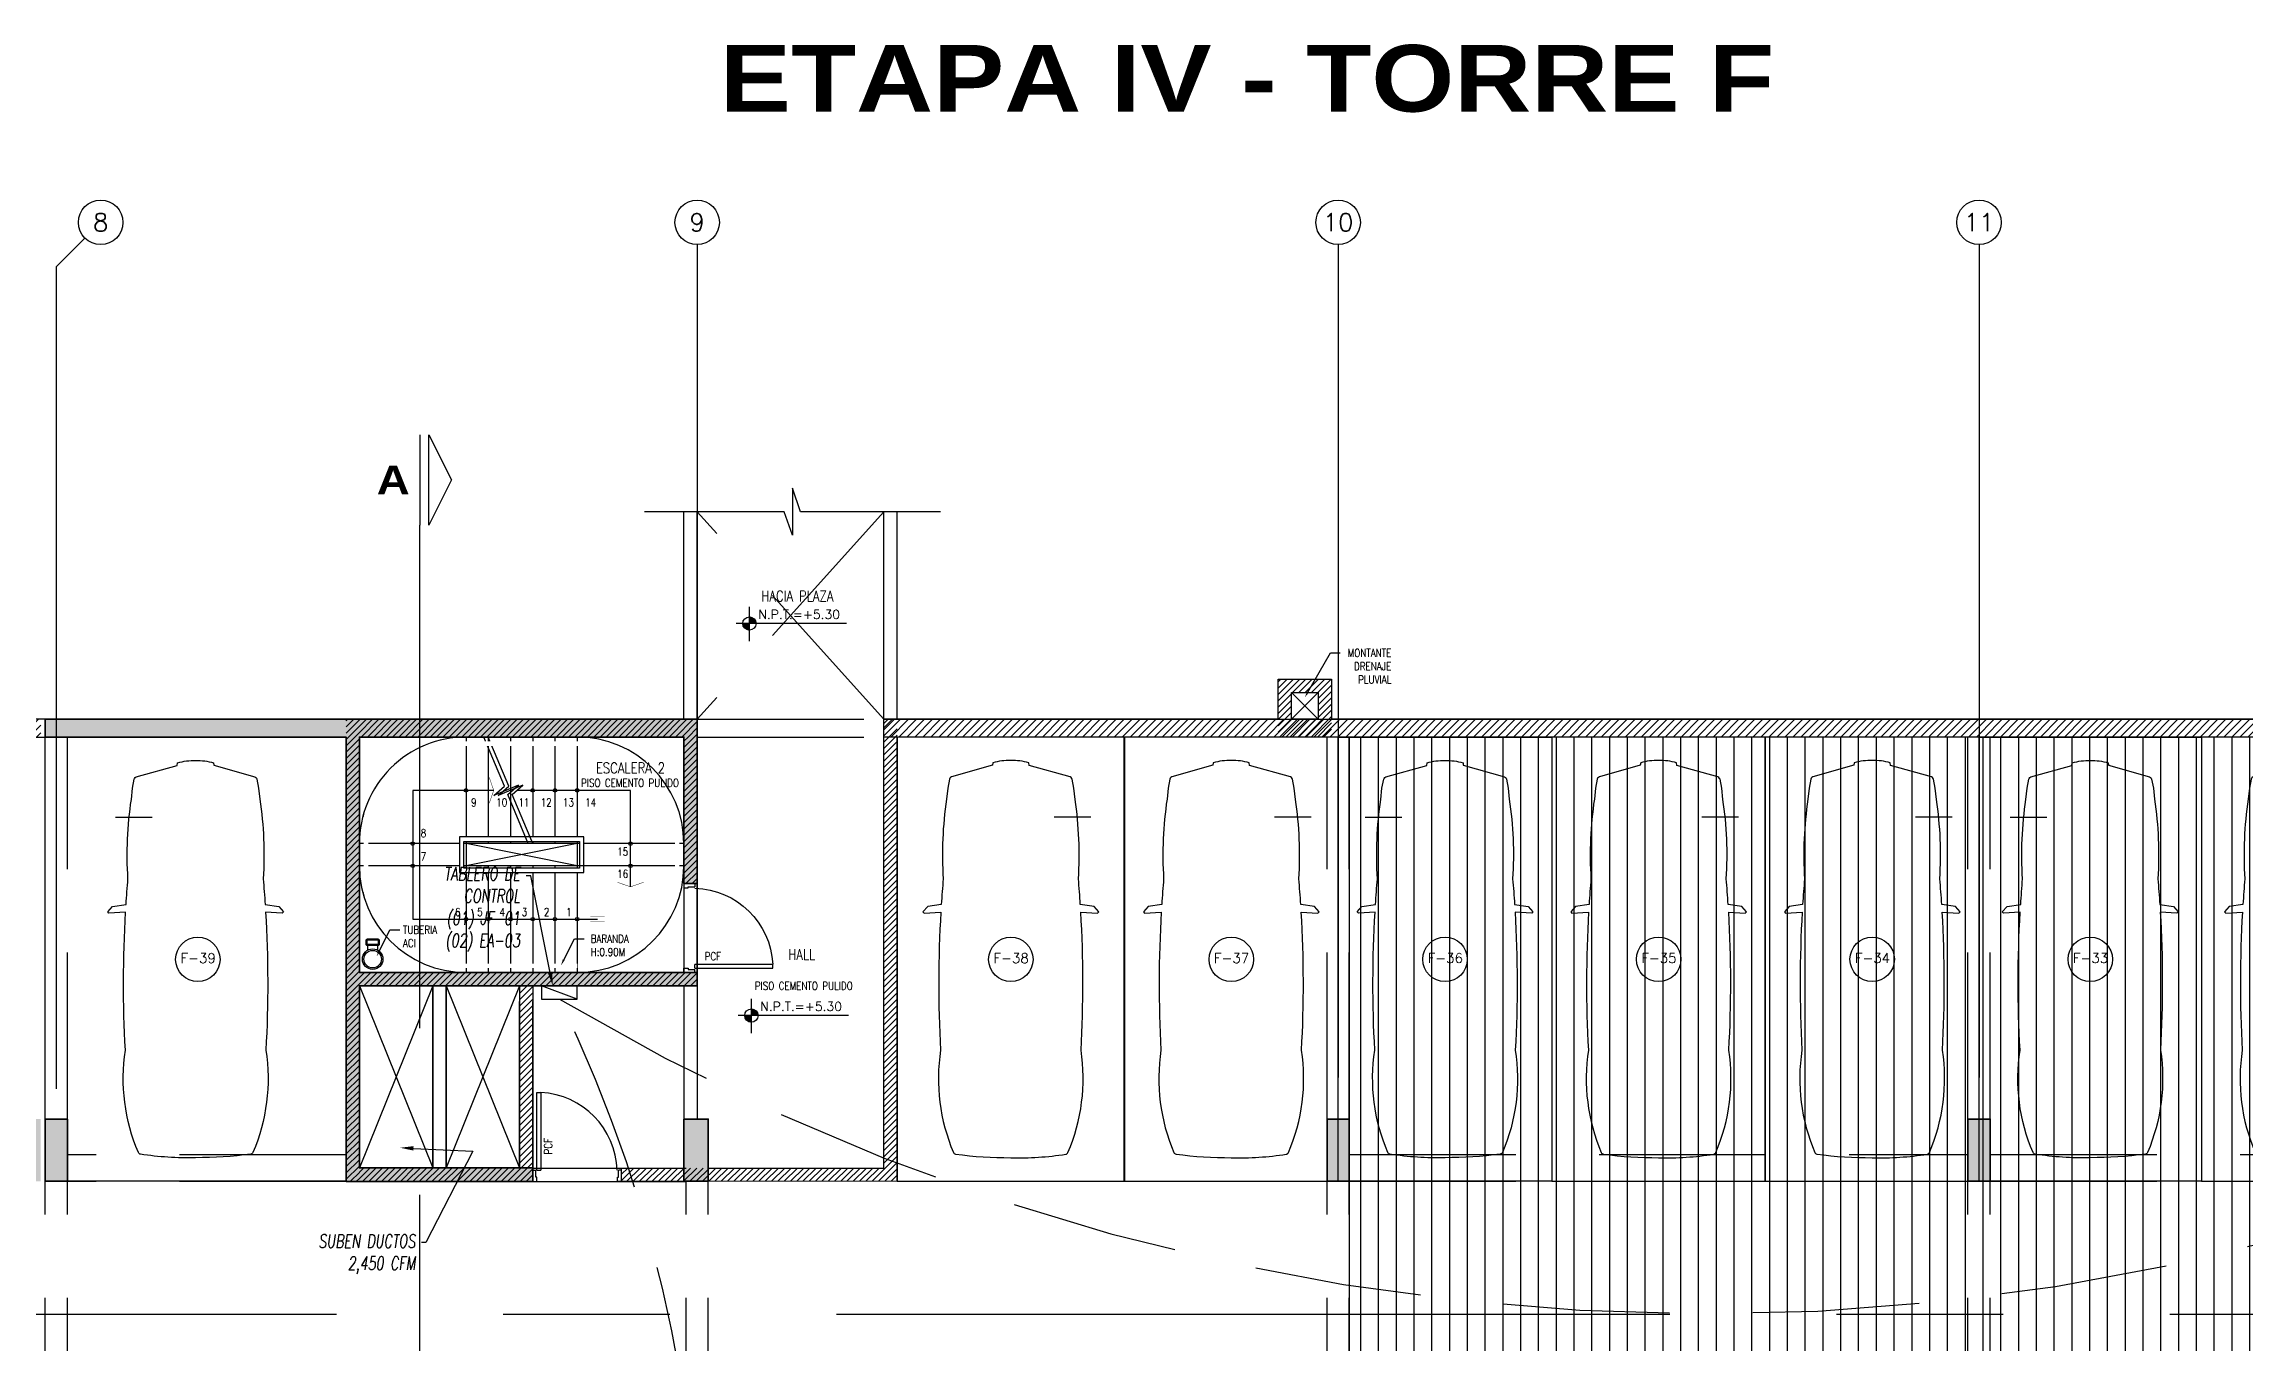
# Model space of a CAD drawing. Extents: x 226317 to 226469, y 8188101 to 8188260.
# Drawn here: x 226388.5 to 226413.26, y 8188161.1 to 8188175.71 of the extents above; entities that cross this region are included whole.
import ezdxf
from ezdxf import colors
from ezdxf.entities.mleader import LeaderData, LeaderLine
from ezdxf.enums import TextEntityAlignment as Align
from ezdxf.math import Vec2, Vec3

# ---------------------------------------------------------------- set-up
doc = ezdxf.new("R2010")
doc.units = 0
doc.header["$LTSCALE"] = 15
doc.set_wipeout_variables(frame=1)
for name, pattern in [('CENTER', [2, 1.25, -0.25, 0.25, -0.25]), ('HIDDEN2', [0.1875, 0.125, -0.0625]), ('PHANTOM', [2.5, 1.25, -0.25, 0.25, -0.25, 0.25, -0.25]), ('PHANTOM2', [1.25, 0.625, -0.125, 0.125, -0.125, 0.125, -0.125])]:
    doc.linetypes.add(name, pattern=pattern)
doc.layers.get('0').update_dxf_attribs({"color": 250})
for name, color, linetype in [('A-BARANDAS', 250, 'Continuous'), ('A-EJES', 250, 'PHANTOM'), ('A-ESTRUCTURA-HATCH', 250, 'Continuous'), ('A-ESTRUCTURA-MUROS', 252, 'Continuous'), ('A-ESTRUCTURA-VIGAS', 250, 'HIDDEN2'), ('A-HATCH', 250, 'Continuous'), ('A-LINEAS', 250, 'Continuous'), ('A-MOBILIARIO', 250, 'Continuous'), ('A-MURO BAJO', 250, 'Continuous'), ('A-NIVELES-NPT', 252, 'Continuous'), ('A-NUMERO ESTAC', 250, 'Continuous'), ('A-PROYECCIONES', 250, 'HIDDEN2'), ('A-PUERTAS', 250, 'Continuous'), ('A-TEXTO-ACABADO PISO', 250, 'Continuous'), ('A-TEXTO-AMBIENTES', 252, 'Continuous'), ('A-TEXTO-INDICACIONES', 250, 'Continuous'), ('A_50_CortesElev', 250, 'CENTER'), ('L11 Borde Laminas y Ejes', 150, 'Continuous'), ('L4 Linea mediana', 191, 'Continuous'), ('L5 Linea mediana segmentada', 191, 'HIDDEN2'), ('L6 Linea fina', 141, 'Continuous'), ('MURO CF 120', 250, 'Continuous'), ('MURO CF 60', 250, 'Continuous')]:
    doc.layers.add(name, color=color, linetype=linetype)
doc.layers.add('A-ESTRUCTURA-PLACAS', color=252, linetype='Continuous', lineweight=35)
doc.layers.add('A-MUROS', color=252, linetype='Continuous', lineweight=30)
doc.styles.add('JNV ING', font='romans.shx', dxfattribs={"width": 0.7, "oblique": 8, "height": 0.15})
doc.styles.add('R160-75', font='ariblk.ttf', dxfattribs={"height": 0.6})
doc.styles.add('R80', font='romans.shx', dxfattribs={"width": 0.8, "oblique": 15, "height": 0.1})
doc.styles.add('ROMANS', font='romans.shx', dxfattribs={"width": 0.8})
doc.styles.add('TXT_COTAS', font='romans.shx', dxfattribs={"width": 0.8})
pattern_1 = [(45, (226398.102755, 8188162.90961), (-0.03535534, 0.03535534), [])]

# ---------------------------------------------------------------- blocks, each defined once
blk = doc.blocks.new('*U82')
at = {"ltscale": 0.5}
blk.add_line((2.15, 4.097), (1.737, 4.097), dxfattribs=at)
blk.add_lwpolyline([(0, 0), (2.5, 0), (2.5, 5), (0, 5)], close=True, dxfattribs=at)
blk.add_lwpolyline([(2.038, 3.029), (2.225, 3.018), (2.239, 3.033), (2.186, 3.092), (2.032, 3.115, 0.005253), (2.011, 3.403, 0.053235), (1.973, 4.298), (1.96, 4.424), (1.941, 4.525), (1.936, 4.535, 0.218656), (1.917, 4.551), (1.456, 4.68), (1.452, 4.708, 0.091554), (1.25, 4.734, 0.09162), (1.048, 4.709), (1.044, 4.682), (0.583, 4.552, 0.218656), (0.564, 4.536), (0.559, 4.527), (0.54, 4.425), (0.527, 4.3, 0.053235), (0.489, 3.404, 0.005253), (0.468, 3.116), (0.314, 3.093), (0.261, 3.034), (0.275, 3.019), (0.462, 3.03, 0.028265), (0.46, 1.476, 0.139924), (0.605, 0.325, 0.272148), (0.629, 0.306, 0.035353), (1.25, 0.266, 0.045639), (1.869, 0.305, 0.272148), (1.893, 0.324, 0.139889), (2.04, 1.475, 0.028265)], format="xyb", close=True, dxfattribs=at)
blk = doc.blocks.new('*U80')
at = {"ltscale": 0.5}
blk.add_line((2.15, 4.097), (1.737, 4.097), dxfattribs=at)
blk.add_lwpolyline([(0, 0), (2.5, 0), (2.5, 5), (0, 5)], close=True, dxfattribs=at)
blk.add_lwpolyline([(2.038, 3.029), (2.225, 3.018), (2.239, 3.033), (2.186, 3.092), (2.032, 3.115, 0.005253), (2.011, 3.403, 0.053235), (1.973, 4.298), (1.96, 4.424), (1.941, 4.525), (1.936, 4.535, 0.218656), (1.917, 4.551), (1.456, 4.68), (1.452, 4.708, 0.091554), (1.25, 4.734, 0.09162), (1.048, 4.709), (1.044, 4.682), (0.583, 4.552, 0.218656), (0.564, 4.536), (0.559, 4.527), (0.54, 4.425), (0.527, 4.3, 0.053235), (0.489, 3.404, 0.005253), (0.468, 3.116), (0.314, 3.093), (0.261, 3.034), (0.275, 3.019), (0.462, 3.03, 0.028265), (0.46, 1.476, 0.139924), (0.605, 0.325, 0.272148), (0.629, 0.306, 0.035353), (1.25, 0.266, 0.045639), (1.869, 0.305, 0.272148), (1.893, 0.324, 0.139889), (2.04, 1.475, 0.028265)], format="xyb", close=True, dxfattribs=at)
blk = doc.blocks.new('*U78')
at = {"ltscale": 0.5}
blk.add_line((2.1, 4.097), (1.687, 4.097), dxfattribs=at)
blk.add_lwpolyline([(0, 0), (2.4, 0), (2.4, 5), (0, 5)], close=True, dxfattribs=at)
blk.add_lwpolyline([(1.988, 3.029), (2.175, 3.018), (2.189, 3.033), (2.136, 3.092), (1.982, 3.115, 0.005253), (1.961, 3.403, 0.053235), (1.923, 4.298), (1.91, 4.424), (1.891, 4.525), (1.886, 4.535, 0.218656), (1.867, 4.551), (1.406, 4.68), (1.402, 4.708, 0.091554), (1.2, 4.734, 0.09162), (0.998, 4.709), (0.994, 4.682), (0.533, 4.552, 0.218656), (0.514, 4.536), (0.509, 4.527), (0.49, 4.425), (0.477, 4.3, 0.053235), (0.439, 3.404, 0.005253), (0.418, 3.116), (0.264, 3.093), (0.211, 3.034), (0.225, 3.019), (0.412, 3.03, 0.028265), (0.41, 1.476, 0.139924), (0.555, 0.325, 0.272148), (0.579, 0.306, 0.035353), (1.2, 0.266, 0.045639), (1.819, 0.305, 0.272148), (1.843, 0.324, 0.139889), (1.99, 1.475, 0.028265)], format="xyb", close=True, dxfattribs=at)
blk = doc.blocks.new('*U79')
at = {"ltscale": 0.5}
blk.add_line((2.102, 4.097), (1.69, 4.097), dxfattribs=at)
blk.add_lwpolyline([(0, 0), (2.405, 0), (2.405, 5), (0, 5)], close=True, dxfattribs=at)
blk.add_lwpolyline([(1.99, 3.029), (2.177, 3.018), (2.191, 3.033), (2.138, 3.092), (1.985, 3.115, 0.005253), (1.963, 3.403, 0.053235), (1.925, 4.298), (1.912, 4.424), (1.893, 4.525), (1.889, 4.535, 0.218656), (1.87, 4.551), (1.408, 4.68), (1.405, 4.708, 0.091554), (1.203, 4.734, 0.09162), (1, 4.709), (0.997, 4.682), (0.535, 4.552, 0.218656), (0.516, 4.536), (0.512, 4.527), (0.493, 4.425), (0.48, 4.3, 0.053235), (0.442, 3.404, 0.005253), (0.42, 3.116), (0.267, 3.093), (0.214, 3.034), (0.228, 3.019), (0.415, 3.03, 0.028265), (0.412, 1.476, 0.139924), (0.557, 0.325, 0.272148), (0.581, 0.306, 0.035353), (1.203, 0.266, 0.045639), (1.822, 0.305, 0.272148), (1.846, 0.324, 0.139889), (1.993, 1.475, 0.028265)], format="xyb", close=True, dxfattribs=at)
blk = doc.blocks.new('*U92')
at = {"ltscale": 0.5}
blk.add_line((2.177, 4.097), (1.765, 4.097), dxfattribs=at)
blk.add_lwpolyline([(0, 0), (2.554, 0), (2.554, 5), (0, 5)], close=True, dxfattribs=at)
blk.add_lwpolyline([(2.065, 3.029), (2.252, 3.018), (2.266, 3.033), (2.213, 3.092), (2.059, 3.115, 0.005253), (2.038, 3.403, 0.053235), (2, 4.298), (1.987, 4.424), (1.968, 4.525), (1.963, 4.535, 0.218656), (1.944, 4.551), (1.483, 4.68), (1.479, 4.708, 0.091554), (1.277, 4.734, 0.09162), (1.075, 4.709), (1.071, 4.682), (0.61, 4.552, 0.218656), (0.591, 4.536), (0.586, 4.527), (0.567, 4.425), (0.554, 4.3, 0.053235), (0.517, 3.404, 0.005253), (0.495, 3.116), (0.342, 3.093), (0.288, 3.034), (0.302, 3.019), (0.49, 3.03, 0.028265), (0.487, 1.476, 0.139924), (0.632, 0.325, 0.272148), (0.656, 0.306, 0.035353), (1.277, 0.266, 0.045639), (1.896, 0.305, 0.272148), (1.92, 0.324, 0.139889), (2.067, 1.475, 0.028265)], format="xyb", close=True, dxfattribs=at)
blk = doc.blocks.new('*U105')
at = {"ltscale": 0.5}
blk.add_line((2.592, 4.097), (2.18, 4.097), dxfattribs=at)
blk.add_lwpolyline([(0, 0), (3.385, 0), (3.385, 5), (0, 5)], close=True, dxfattribs=at)
blk.add_lwpolyline([(2.48, 3.029), (2.667, 3.018), (2.681, 3.033), (2.628, 3.092), (2.475, 3.115, 0.005253), (2.453, 3.403, 0.053235), (2.415, 4.298), (2.402, 4.424), (2.383, 4.525), (2.379, 4.535, 0.218656), (2.36, 4.551), (1.898, 4.68), (1.895, 4.708, 0.091554), (1.692, 4.734, 0.09162), (1.49, 4.709), (1.487, 4.682), (1.025, 4.552, 0.218656), (1.006, 4.536), (1.002, 4.527), (0.983, 4.425), (0.97, 4.3, 0.053235), (0.932, 3.404, 0.005253), (0.91, 3.116), (0.757, 3.093), (0.704, 3.034), (0.718, 3.019), (0.905, 3.03, 0.028265), (0.902, 1.476, 0.139924), (1.047, 0.325, 0.272148), (1.071, 0.306, 0.035353), (1.692, 0.266, 0.045639), (2.312, 0.305, 0.272148), (2.336, 0.324, 0.139889), (2.482, 1.475, 0.028265)], format="xyb", close=True, dxfattribs=at)
blk = doc.blocks.new('EST P2')
at = {"layer": 'A-ESTRUCTURA-HATCH'}
h = blk.add_hatch(dxfattribs=at)
h.set_pattern_fill('ANSI31', color=256, scale=0.02)
h.set_pattern_definition([(45, (-226392.07709, -8188163.05961), (-0.04490128060535, 0.04490128060535), [])])
h.paths.add_polyline_path([(-3.61, 5.05), (-3.61, 4.85), (-44.785, 4.85), (-44.785, -0.15), (-46.99, -0.15), (-46.99, -11.15), (-3.61, -11.15), (-3.61, -11.4), (-47.24, -11.4), (-47.24, 0.15), (-45.035, 0.15), (-45.035, 5.05)])
h.paths.add_polyline_path([(5.876, 4.85), (5.876, 5.05), (35.53, 5.05), (35.53, 4.85)])
h.paths.add_polyline_path([(35.58, -11.15), (71.88, -11.15), (71.88, -11.4), (35.58, -11.4)])
h.paths.add_polyline_path([(-3.56, -11.15), (35.53, -11.15), (35.53, -11.4), (-3.56, -11.4)])
edge = h.paths.add_edge_path()
edge.add_arc((63.301, -0.15), 9.7, 360, 180)
edge.add_line((53.601, -0.15), (53.801, -0.15))
edge.add_arc((63.301, -0.15), 9.5, 360, 180, ccw=False)
edge.add_line((72.801, -0.15), (73.001, -0.15))
h.paths.add_polyline_path([(47.915, 5.05), (35.58, 5.05), (35.58, 4.85), (47.915, 4.85)])
edge = h.paths.add_edge_path()
edge.add_arc((63.301, -0.15), 3.3, 0.0011, 49.9945)
edge.add_line((65.422, 2.378), (65.422, -0.15))
edge.add_line((65.422, -0.15), (65.272, -0.15))
edge.add_line((65.272, -0.15), (65.272, 2.496))
edge.add_arc((63.301, -0.15), 3.3, 53.3155, 179.9999)
edge.add_line((60.001, -0.15), (59.801, -0.15))
edge.add_arc((63.301, -0.15), 3.5, 0.001, 179.9999, ccw=False)
edge.add_line((66.801, -0.15), (66.601, -0.15))
edge.add_line((66.601, -0.15), (66.601, -0.15))
h.paths.add_polyline_path([(51.865, 4.85), (53.376, 4.85), (53.376, 5.05), (51.865, 5.05)])
h = blk.add_hatch(color=256, dxfattribs=at)
h.dxf.hatch_style = 1
h.paths.add_polyline_path([(1.925, -0.151), (-0.175, -0.151), (-0.175, 4.85), (-3.56, 4.85), (-3.56, 5.05), (3.775, 5.05), (3.775, 3.2), (3.625, 3.2), (3.625, 4.85), (-0.025, 4.85), (-0.025, 2.2), (3.775, 2.2), (3.775, 2.05), (-0.025, 2.05), (-0.025, 0), (1.925, 0)])
h.paths.add_polyline_path([(51.865, 5.05), (47.915, 5.05), (47.915, -0.15), (50.25, -0.15), (50.25, 0), (48.065, 0), (48.065, 2.05), (50.015, 2.05), (50.015, 2.2), (48.065, 2.2), (48.065, 4.85), (51.715, 4.85), (51.715, 1.9), (51.865, 1.9)])
h.paths.add_polyline_path([(71.63, -6.15), (71.88, -6.15), (71.88, -6.85), (71.63, -6.85)])
h.paths.add_polyline_path([(64.42, -6.15), (64.67, -6.15), (64.67, -6.85), (64.42, -6.85)])
h.paths.add_polyline_path([(57.21, -6.15), (57.46, -6.15), (57.46, -6.85), (57.21, -6.85)])
h.paths.add_polyline_path([(50, -6.15), (50.25, -6.15), (50.25, -6.85), (50, -6.85)])
h.paths.add_polyline_path([(42.79, -6.15), (43.04, -6.15), (43.04, -6.85), (42.79, -6.85)])
h.paths.add_polyline_path([(42.79, 0.55), (43.04, 0.55), (43.04, -0.15), (42.79, -0.15)])
h.paths.add_polyline_path([(35.58, -6.15), (35.83, -6.15), (35.83, -6.85), (35.58, -6.85)])
h.paths.add_polyline_path([(35.58, 0.55), (35.83, 0.55), (35.83, -0.15), (35.58, -0.15)])
h.paths.add_polyline_path([(35.28, -6.15), (35.53, -6.15), (35.53, -6.85), (35.28, -6.85)])
h.paths.add_polyline_path([(35.28, 0.55), (35.53, 0.55), (35.53, -0.15), (35.28, -0.15)])
h.paths.add_polyline_path([(30.28, -6.15), (30.53, -6.15), (30.53, -6.85), (30.28, -6.85)])
h.paths.add_polyline_path([(30.28, 0.55), (30.53, 0.55), (30.53, -0.15), (30.28, -0.15)])
h.paths.add_polyline_path([(23.07, -6.15), (23.32, -6.15), (23.32, -6.85), (23.07, -6.85)])
h.paths.add_polyline_path([(23.07, 0.55), (23.32, 0.55), (23.32, -0.15), (23.07, -0.15)])
h.paths.add_polyline_path([(18.07, -6.15), (18.32, -6.15), (18.32, -6.85), (18.07, -6.85)])
h.paths.add_polyline_path([(18.07, 0.55), (18.32, 0.55), (18.32, -0.15), (18.07, -0.15)])
h.paths.add_polyline_path([(10.86, -6.15), (11.11, -6.15), (11.11, -6.85), (10.86, -6.85)])
h.paths.add_polyline_path([(10.86, 0.55), (11.11, 0.55), (11.11, -0.15), (10.86, -0.15)])
h.paths.add_polyline_path([(3.65, -6.15), (3.9, -6.15), (3.9, -6.85), (3.65, -6.85)])
h.paths.add_polyline_path([(3.626, 0.55), (3.9, 0.55), (3.9, -0.15), (3.626, -0.15)])
h.paths.add_polyline_path([(-3.56, -6.15), (-3.31, -6.15), (-3.31, -6.85), (-3.56, -6.85)])
h.paths.add_polyline_path([(-3.56, 0.55), (-3.31, 0.55), (-3.31, -0.15), (-3.56, -0.15)])
h.paths.add_polyline_path([(-3.86, -6.15), (-3.61, -6.15), (-3.61, -6.85), (-3.86, -6.85)])
h.paths.add_polyline_path([(-3.86, 0.55), (-3.61, 0.55), (-3.61, -0.15), (-3.86, -0.15)])
h.paths.add_polyline_path([(-11.07, -6.15), (-10.82, -6.15), (-10.82, -6.85), (-11.07, -6.85)])
h.paths.add_polyline_path([(-11.07, 0.55), (-10.82, 0.55), (-10.82, -0.15), (-11.07, -0.15)])
h.paths.add_polyline_path([(-18.28, -6.15), (-18.03, -6.15), (-18.03, -6.85), (-18.28, -6.85)])
h.paths.add_polyline_path([(-18.28, 0.55), (-18.03, 0.55), (-18.03, -0.15), (-18.28, -0.15)])
h.paths.add_polyline_path([(-25.49, -6.15), (-25.24, -6.15), (-25.24, -6.85), (-25.49, -6.85)])
h.paths.add_polyline_path([(-25.49, 0.55), (-25.24, 0.55), (-25.24, -0.15), (-25.49, -0.15)])
h.paths.add_polyline_path([(-32.7, -6.15), (-32.45, -6.15), (-32.45, -6.85), (-32.7, -6.85)])
h.paths.add_polyline_path([(-32.7, 0.55), (-32.45, 0.55), (-32.45, -0.15), (-32.7, -0.15)])
h.paths.add_polyline_path([(-39.91, -6.15), (-39.66, -6.15), (-39.66, -6.85), (-39.91, -6.85)])
h.paths.add_polyline_path([(-39.91, 0.55), (-39.66, 0.55), (-39.66, -0.15), (-39.91, -0.15)])
at = {"layer": 'A-ESTRUCTURA-MUROS'}
blk.add_lwpolyline([(5.876, 4.85), (5.876, 5.05), (35.53, 5.05), (35.53, 4.85), (5.876, 4.85)], close=True, dxfattribs=at)
at = {"layer": 'A-ESTRUCTURA-PLACAS'}
for points in [[(1.925, -0.151), (-0.175, -0.151), (-0.175, 4.85), (-3.56, 4.85), (-3.56, 5.05), (3.775, 5.05), (3.775, 3.2), (3.625, 3.2), (3.625, 4.85), (-0.025, 4.85), (-0.025, 2.2), (3.775, 2.2), (3.775, 2.05), (-0.025, 2.05), (-0.025, 0), (1.925, 0)], [(-3.56, 0.55), (-3.31, 0.55), (-3.31, -0.15), (-3.56, -0.15)], [(3.626, 0.55), (3.9, 0.55), (3.9, -0.15), (3.626, -0.15)], [(10.86, 0.55), (11.11, 0.55), (11.11, -0.15), (10.86, -0.15)], [(18.07, 0.55), (18.32, 0.55), (18.32, -0.15), (18.07, -0.15)]]:
    blk.add_lwpolyline(points, close=True, dxfattribs=at)
at = {"layer": 'A-ESTRUCTURA-VIGAS'}
for points in [[(3.775, 5.05), (5.876, 5.05)], [(-3.56, 0.55), (-3.56, 4.85)], [(-3.31, 0.55), (-3.31, 4.85)], [(3.775, 4.85), (5.876, 4.85)], [(10.86, 0.55), (10.86, 4.85)], [(11.11, 0.55), (11.11, 4.85)], [(18.07, 0.55), (18.07, 4.85)], [(18.32, 0.55), (18.32, 4.85)], [(3.625, 3.2), (3.625, 2.2)], [(3.775, 2.2), (3.775, 3.2)], [(1.775, 0), (1.775, 2.05)], [(1.925, 0), (1.925, 2.05)], [(3.625, 2.05), (3.626, 0.55)], [(3.775, 2.05), (3.776, 0.55)], [(-0.175, 0.149), (-3.31, 0.149)], [(11.11, 0.15), (18.07, 0.15)], [(18.32, 0.15), (23.07, 0.15)], [(-3.56, -6.15), (-3.56, -0.15)], [(-3.31, -6.15), (-3.31, -0.15)], [(-0.175, -0.151), (-3.31, -0.151)], [(1.925, -0.001), (3.651, -0.001)], [(1.925, -0.151), (3.651, -0.151)], [(3.65, -6.15), (3.65, -0.15)], [(3.9, -6.15), (3.9, -0.15)], [(10.86, -6.15), (10.86, -0.15)], [(11.11, -6.15), (11.11, -0.15)], [(11.11, -0.15), (18.07, -0.15)], [(18.07, -6.15), (18.07, -0.15)], [(18.32, -6.15), (18.32, -0.15)], [(18.32, -0.15), (23.07, -0.15)]]:
    blk.add_lwpolyline(points, dxfattribs=at)
blk = doc.blocks.new('*U106')
for p, q in [((587.059, -119.157), (587.059, -119.23)), ((587.219, -119.157), (587.219, -119.23))]:
    blk.add_line(p, q)
for points in [[(587.245, -119.254), (587.245, -119.313, -0.414214), (587.221, -119.337), (587.057, -119.337, -0.414214), (587.033, -119.313), (587.033, -119.254, -0.414214), (587.057, -119.23), (587.221, -119.23, -0.414214)], [(587.229, -119.254), (587.229, -119.313, -0.414214), (587.221, -119.321), (587.057, -119.321, -0.414214), (587.049, -119.313), (587.049, -119.254, -0.414214), (587.057, -119.246), (587.221, -119.246, -0.414214)]]:
    blk.add_lwpolyline(points, format="xyb", close=True)
for radius in [0.164, 0.14]:
    blk.add_circle((587.139, -119.014), radius)
blk = doc.blocks.new('ESC.1')
at = {"layer": 'A-LINEAS'}
blk.add_line((0.6, 0.725, 0), (-1.48, 0.725, 0), dxfattribs=at)
at = {"layer": 'A-LINEAS', "linetype": 'Continuous'}
for p, q in [((-1.25, 0.125), (0, -0.125)), ((-1.25, -0.125), (0, 0.125))]:
    blk.add_line(p, q, dxfattribs=at)
at = {"layer": 'A-LINEAS', "const_width": 0.005}
for points in [[(-1.399, 0.752), (-1.56, 0.752)], [(-1.399, 0.698), (-1.56, 0.698)], [(-1.703, 0.31), (-1.85, 0.361), (-1.997, 0.31)], [(-0.26, -0.578), (-0.311, -0.725), (-0.26, -0.872)]]:
    blk.add_lwpolyline(points, dxfattribs=at)
at = {"layer": 'A-LINEAS'}
blk.add_lwpolyline([(-0.311, -0.725), (0.6, -0.725), (0.6, 0.725)], dxfattribs=at)
at = {"layer": 'A-LINEAS', "linetype": 'Continuous'}
blk.add_lwpolyline([(-1.85, 0.361), (-1.85, -0.725), (-0.572, -0.725)], dxfattribs=at)
for centre in [(-1.25, 0.725), (-1, 0.725), (-0.75, 0.725), (-0.5, 0.725), (-0.25, 0.725), (0, 0.725), (-1.85, 0.125), (0.6, 0.125), (-1.85, -0.125), (0.6, -0.125), (-1.25, -0.725), (-1, -0.725), (-0.75, -0.725), (0, -0.725)]:
    blk.add_circle(centre, 0.02, dxfattribs=at)
at = {"layer": 'A-MURO BAJO'}
for p, q in [((-1.25, 0.125), (-1.25, 1.325)), ((-1.25, 1.325), (-0.75, 1.325)), ((-1, 0.125), (-1, 1.325)), ((-0.75, 0.125), (-0.75, 1.325)), ((-0.5, 0.125), (-0.5, 1.325)), ((-0.25, 0.125), (-0.25, 1.325)), ((0, 0.125), (0, 1.325)), ((-1.25, 0.125), (0, 0.125)), ((-1.25, -0.125), (-1.25, 0.125)), ((-0.25, 0.125), (1.2, 0.125)), ((0, -0.125), (0, 0.125)), ((-2.45, -0.125), (-1.25, -0.125)), ((-1.25, -0.125), (0, -0.125)), ((-1.25, -1.325), (-1.25, -0.125)), ((-1, -1.325), (-1, -0.125)), ((-0.75, -1.325), (-0.75, -0.125)), ((-0.5, -1.325), (-0.5, -0.125)), ((-0.25, -1.325), (-0.25, -0.125)), ((0, -0.125), (1.2, -0.125)), ((0, -1.325), (0, -0.125))]:
    blk.add_line(p, q, dxfattribs=at)
blk.add_wipeout([(-1.275, -0.15), (-1.325, -0.2), (0.075, -0.2), (0.075, 0.2), (-1.325, 0.2), (-1.325, -0.2), (-1.275, -0.15), (-1.275, 0.15), (0.025, 0.15), (0.025, -0.15)]).translate(0, 0, 0).dxf.layer = 'A-BARANDAS'
at = {"layer": 'A-BARANDAS', "elevation": 0}
for points in [[(-1.325, 0.2), (-1.325, -0.2), (0.075, -0.2), (0.075, 0.2)], [(0.025, -0.15), (-1.275, -0.15), (-1.275, 0.15), (0.025, 0.15)]]:
    blk.add_lwpolyline(points, close=True, dxfattribs=at)
at = {"layer": 'A-LINEAS', "linetype": 'Continuous'}
for points in [[(-0.75, -0.125), (-0.519, -0.679), (-0.638, -0.783), (-0.362, -0.667), (-0.481, -0.771), (-0.25, -1.325)], [(-0.7, -0.125), (-0.469, -0.679), (-0.588, -0.783), (-0.312, -0.667), (-0.431, -0.771), (-0.2, -1.325)]]:
    blk.add_lwpolyline(points, dxfattribs=at)
at = {"layer": 'A-MURO BAJO'}
blk.add_line((-2.45, 0.125), (-1.25, 0.125), dxfattribs=at)
blk.add_wipeout([(-2.4, 0.2), (-2.35, 0.2), (-2.35, -1.225), (1.1, -1.225), (1.1, 0.722), (0.597, 1.225), (-1.25, 1.225), (-1.25, 1.275), (0.618, 1.275), (1.15, 0.743), (1.15, -1.275), (-2.4, -1.275)]).translate(0, 0, 0).dxf.layer = 'A-BARANDAS'
at = {"layer": 'A-PROYECCIONES'}
for centre, start, end in [((-1.25, 0.125), 90, 180), ((0, 0.125), 0, 90), ((-1.25, -0.125), 180, 270), ((0, -0.125), 270, 0)]:
    blk.add_arc(centre, 1.2, start, end, dxfattribs=at)
at = {"xscale": 0.7035271998764585, "yscale": 0.7035271998764585, "zscale": 0.7035271998764585, "rotation": 1.373106675304309e-06}
blk.add_blockref('*U106', (-412.018, 84.904), dxfattribs=at)
blk = doc.blocks.new('EJES 1P')
at = {"layer": 'A-EJES', "linetype": 'PHANTOM2'}
blk.add_line((41.898, 5.416), (41.574, 5.092), dxfattribs=at)
for points in [[(48.784, 5.345), (48.784, -4.158)], [(55.994, 5.345), (55.994, -4.158)], [(63.204, 5.345), (63.204, -4.158)], [(41.574, 5.092), (41.574, -4.158)]]:
    blk.add_lwpolyline(points, dxfattribs=at)
at = {"layer": 'A-EJES', "linetype": 'Continuous'}
for centre in [(42.074, 5.592), (48.784, 5.592), (55.994, 5.592), (63.204, 5.592)]:
    blk.add_circle(centre, 0.25, dxfattribs=at)
at = {"layer": 'A-EJES', "linetype": 'Continuous', "style": 'ROMANS'}
for s, p in [('8', (42.074, 5.592)), ('9', (48.784, 5.592)), ('10', (55.994, 5.592)), ('11', (63.204, 5.592))]:
    blk.add_text(s, height=0.2, dxfattribs=at).set_placement(p, align=Align.MIDDLE_CENTER)
blk = doc.blocks.new('*U68')
blk.add_line((3, 5.08), (3, -5.08))
blk.add_lwpolyline([(4.02, -5.08), (4.02, 5.08), (6.56, 0)], close=True)
at = {"linetype": 'Continuous', "style": 'R160-75'}
blk.add_attdef('A', text='', height=0.3, dxfattribs=at).set_placement((0, 0), align=Align.MIDDLE_CENTER)
blk = doc.blocks.new('Cortes-Elev.')
at = {"layer": 'A_50_CortesElev', "linetype": 'CENTER', "ltscale": 0.5}
for points in [[(29.87, 16.576), (29.87, 37.239)], [(103.931, 28.354), (-19.094, 28.354)]]:
    blk.add_lwpolyline(points, dxfattribs=at)
ref = blk.add_blockref('*U68', (29.57, 37.747), dxfattribs=dict(at, xscale=0.1000000000000001, yscale=0.1000000000000001, zscale=-0.1000000000000001))
ref.add_attrib('A', 'A', dxfattribs={"layer": '0', "linetype": 'Continuous', "extrusion": (0, 0, -1), "height": 0.32, "style": 'R160-75'}).set_placement((-29.57, 37.747), align=Align.MIDDLE)
blk = doc.blocks.new('A$C5E423DB2')
at = {"layer": 'A-PUERTAS'}
for p, q in [((0.038, 0.1), (0.038, 0.8)), ((0.038, 0.8), (0.073, 0.8)), ((0.073, 0.8), (0.073, 0.1)), ((0.038, 0.1), (0.073, 0.1))]:
    blk.add_line(p, q, dxfattribs=at)
at = {"layer": 'A-PUERTAS', "linetype": 'Continuous'}
for p, q in [((0, 0), (0, 0.1)), ((0, 0.1), (0.028, 0.1)), ((0.028, 0.038), (0.028, 0.1)), ((0.038, 0.038), (0.028, 0.038)), ((0.038, 0), (0.038, 0.038)), ((0.762, 0), (0.762, 0.038)), ((0.762, 0.038), (0.772, 0.038)), ((0.8, 0.1), (0.772, 0.1)), ((0.772, 0.038), (0.772, 0.1)), ((0.8, 0), (0.8, 0.1)), ((0, 0), (0.038, 0)), ((0.8, 0), (0.762, 0))]:
    blk.add_line(p, q, dxfattribs=at)
blk.add_arc((0.037, 0.079), 0.722, 1.6403, 87.0968, dxfattribs=at)
blk = doc.blocks.new('SIM NIVEL PLANTA')
at = {"linetype": 'Continuous'}
h = blk.add_hatch(dxfattribs=at)
h.set_pattern_fill('_USER', color=256, scale=0.099996, angle=45, style=0, pattern_type=0)
h.set_pattern_definition([(45, (35396.10581, 26516.4892), (-0.0707080889, 0.0707080889), [])])
h.paths.add_polyline_path([(-17.03, 0), (-15.53, 0, 0.409209), (-17.03, 1.47)])
h.paths.add_polyline_path([(-18.53, 0, 0.419236), (-17.03, -1.53), (-17.03, 0)])
for p, q in [((4.81, 0), (-20, 0)), ((-17.03, -3.97), (-17.03, 3.72))]:
    blk.add_line(p, q)
blk.add_circle((-17.03, -0.03), 1.5, dxfattribs=at)
at = {"style": 'R80'}
blk.add_attdef('N.P.T.+0.00', text='', height=2.03, dxfattribs=at).set_placement((-5.83, 2.01), align=Align.MIDDLE_CENTER)
blk = doc.blocks.new('EJE')
at = {"linetype": 'Continuous'}
blk.add_circle((0, 0), 0.5, dxfattribs=at)
at = {"layer": 'A-TEXTO-INDICACIONES', "style": 'ROMANS'}
blk.add_attdef('EJE', text='', height=0.22, rotation=0, dxfattribs=at).set_placement((0.007, 0.028), align=Align.MIDDLE_CENTER)

msp = doc.modelspace()

# ---------------------------------------------------------------- hatches: boundary and pattern name
at = {"layer": 'A-HATCH'}
h = msp.add_hatch(dxfattribs=at)
h.set_pattern_fill('_USER', color=256, scale=0.2, angle=90, pattern_type=0)
h.set_pattern_definition([(90, (226435.11709, 8188159.90867), (-0.2, 1e-17), [])])
h.paths.add_polyline_path([(226403.1871, 8188167.9096), (226403.1871, 8188151.9096), (226434.8671, 8188151.9096), (226434.8671, 8188167.9096)])
at = {"layer": 'MURO CF 120'}
h = msp.add_hatch(dxfattribs=at)
h.set_pattern_fill('_USER', color=256, scale=0.05, angle=45, style=0, pattern_type=0)
h.set_pattern_definition(pattern_1)
h.paths.add_polyline_path([(226392.0516, 8188162.9094), (226391.9014, 8188162.9094), (226391.9019, 8188168.1096), (226392.0521, 8188168.1096)])
h = msp.add_hatch(dxfattribs=at)
h.set_pattern_fill('_USER', color=256, scale=0.05, angle=45, style=0, pattern_type=0)
h.set_pattern_definition(pattern_1)
h.paths.add_polyline_path([(226392.0521, 8188168.1096), (226395.8521, 8188168.1096), (226395.8521, 8188167.9096), (226392.0521, 8188167.9096)])
h = msp.add_hatch(dxfattribs=at)
h.set_pattern_fill('_USER', color=256, scale=0.05, angle=45, style=0, pattern_type=0)
h.set_pattern_definition(pattern_1)
h.paths.add_polyline_path([(226395.7021, 8188167.9096), (226395.8521, 8188167.9096), (226395.8521, 8188166.2597), (226395.7021, 8188166.2597)])
h = msp.add_hatch(dxfattribs=at)
h.set_pattern_fill('_USER', color=256, scale=0.05, angle=45, style=0, pattern_type=0)
h.set_pattern_definition(pattern_1)
h.paths.add_polyline_path([(226397.9528, 8188162.9114), (226398.1028, 8188162.9114), (226398.1028, 8188168.1096), (226397.9528, 8188168.1096)])
h = msp.add_hatch(dxfattribs=at)
h.set_pattern_fill('_USER', color=256, scale=0.05, angle=45, style=0, pattern_type=0)
h.set_pattern_definition(pattern_1)
h.paths.add_polyline_path([(226395.8521, 8188165.1095), (226392.0522, 8188165.1096), (226392.0522, 8188165.2596), (226395.8521, 8188165.2595)])
h = msp.add_hatch(dxfattribs=at)
h.set_pattern_fill('_USER', color=256, scale=0.05, angle=45, style=0, pattern_type=0)
h.set_pattern_definition(pattern_1)
h.paths.add_polyline_path([(226393.8521, 8188165.1097), (226394.002, 8188165.1096), (226394.002, 8188163.0592), (226393.8521, 8188163.0592)])
h = msp.add_hatch(dxfattribs=at)
h.set_pattern_fill('_USER', color=256, scale=0.05, angle=45, style=0, pattern_type=0)
h.set_pattern_definition(pattern_1)
h.paths.add_polyline_path([(226394.0021, 8188163.0587), (226394.002, 8188162.9088), (226392.0521, 8188162.9098), (226392.0522, 8188163.0597)])
h = msp.add_hatch(dxfattribs=at)
h.set_pattern_fill('_USER', color=256, scale=0.05, angle=45, style=0, pattern_type=0)
h.set_pattern_definition(pattern_1)
h.paths.add_polyline_path([(226397.9527, 8188163.0589), (226395.0021, 8188163.0589), (226395.0021, 8188162.9096), (226397.9528, 8188162.9096)])
at = {"layer": 'MURO CF 60'}
h = msp.add_hatch(dxfattribs=at)
h.set_pattern_fill('_USER', color=256, scale=0.05, angle=45, pattern_type=0)
h.set_pattern_definition([(45, (226441.93555, 8188203.057414), (-0.03535534, 0.03535534), [])])
h.paths.add_polyline_path([(226402.3873, 8188168.5596), (226402.9873, 8188168.5596), (226402.9873, 8188167.9096), (226402.3873, 8188167.9096)])
h.paths.add_polyline_path([(226402.8373, 8188168.1096), (226402.5373, 8188168.1096), (226402.5373, 8188168.4096), (226402.8373, 8188168.4096)], flags=16)

# ---------------------------------------------------------------- linework, layer by layer
for p, q in [((226402.5371, 8188168.4096), (226402.8371, 8188168.1096)), ((226402.8371, 8188168.4096), (226402.5371, 8188168.1096))]:
    msp.add_line(p, q)
for points in [[(226398.5871, 8188170.4457), (226397.0157, 8188170.4457), (226396.9228, 8188170.7105), (226396.9228, 8188170.1809), (226396.8298, 8188170.4457), (226395.2584, 8188170.4457)], [(226392.0521, 8188165.1096), (226392.877, 8188163.0596), (226392.8771, 8188165.1096), (226392.0521, 8188163.0596)], [(226393.8521, 8188165.1096), (226393.0272, 8188163.0596), (226393.027, 8188165.1096), (226393.8521, 8188163.0596)]]:
    msp.add_lwpolyline(points)
at = {"layer": 'A-LINEAS'}
msp.add_lwpolyline([(226403.1871, 8188167.9096), (226403.1871, 8188151.9096), (226434.8671, 8188151.9096), (226434.8671, 8188167.9096)], close=True, dxfattribs=at)
at = {"layer": 'A-MURO BAJO'}
for p, q in [((226395.7028, 8188168.1096), (226395.7028, 8188170.4457)), ((226395.8528, 8188168.1096), (226395.8528, 8188170.4457)), ((226397.9528, 8188168.1096), (226397.9528, 8188170.4457)), ((226398.1028, 8188168.1096), (226398.1028, 8188170.4457))]:
    msp.add_line(p, q, dxfattribs=at)
at = {"layer": 'A-MUROS'}
for p, q in [((226347.2921, 8188167.9096), (226391.9021, 8188167.9096)), ((226395.8521, 8188168.1096), (226374.5971, 8188168.1096)), ((226391.9021, 8188167.9096), (226391.9021, 8188162.9095)), ((226395.8521, 8188168.1096), (226395.8521, 8188166.2597)), ((226402.3871, 8188168.1096, 0), (226397.9528, 8188168.1096)), ((226421.0031, 8188167.9096), (226398.1028, 8188167.9096)), ((226398.1028, 8188162.9096), (226398.1028, 8188167.9096)), ((226420.8531, 8188168.1096, 0), (226402.9871, 8188168.1096, 0)), ((226395.8521, 8188165.1097), (226395.8521, 8188165.2596)), ((226392.0521, 8188165.1096), (226392.0521, 8188163.0596)), ((226392.0521, 8188165.1096), (226392.877, 8188165.1096)), ((226392.877, 8188165.1096), (226392.877, 8188163.0596)), ((226393.027, 8188165.1096), (226393.027, 8188163.0596)), ((226393.027, 8188165.1096), (226393.8521, 8188165.1096)), ((226393.8521, 8188165.1096), (226393.8521, 8188163.0596)), ((226394.0024, 8188165.1097), (226394.0019, 8188162.909)), ((226395.8521, 8188165.1097), (226394.0024, 8188165.1097)), ((226392.0521, 8188163.0596), (226392.877, 8188163.0596)), ((226393.027, 8188163.0596), (226393.8521, 8188163.0596)), ((226391.9021, 8188162.9095), (226394.0019, 8188162.909))]:
    msp.add_line(p, q, dxfattribs=at)
msp.add_lwpolyline([(226402.3871, 8188168.1096), (226402.3871, 8188168.5596), (226402.9871, 8188168.5596), (226402.9871, 8188168.1096)], dxfattribs=at)
for points in [[(226402.5371, 8188168.1096), (226402.5371, 8188168.4096), (226402.8371, 8188168.4096), (226402.8371, 8188168.1096)], [(226388.5171, 8188162.9096), (226388.7671, 8188162.9096), (226388.7671, 8188163.6096), (226388.5171, 8188163.6096)], [(226402.9371, 8188162.9096), (226403.1871, 8188162.9096), (226403.1871, 8188163.6096), (226402.9371, 8188163.6096)], [(226410.3971, 8188162.9096), (226410.1471, 8188162.9096), (226410.1471, 8188163.6096), (226410.3971, 8188163.6096)]]:
    msp.add_lwpolyline(points, close=True, dxfattribs=at)
at = {"layer": 'A-PROYECCIONES'}
for p, q in [((226397.9528, 8188168.1096), (226395.8528, 8188170.4457)), ((226397.9528, 8188170.4457), (226395.8528, 8188168.1096))]:
    msp.add_line(p, q, dxfattribs=at)
at = {"layer": 'L4 Linea mediana'}
msp.add_lwpolyline([(226394.1025, 8188164.9597), (226394.5025, 8188164.9597), (226394.5025, 8188165.1097), (226394.1025, 8188165.1097)], close=True, dxfattribs=at)
msp.add_lwpolyline([(226394.5025, 8188164.9597), (226394.1025, 8188165.1097)], dxfattribs=at)
at = {"layer": 'L5 Linea mediana segmentada'}
for centre, radius, start, end in [((226407.1916, 8188186.6433, 0), 25.2251, 239.27211, 288.23167), ((226380.3409, 8188158.1478, 0), 15.5348, 356.84443, 26.00756), ((226376.7846, 8188128.4037, 0), 34.4181, 56.71156, 94.45085)]:
    msp.add_arc(centre, radius, start, end, dxfattribs=at)

# ---------------------------------------------------------------- block references
for name, p in [('EJES 1P', (226347.0678, 8188168.1096)), ('EST P2', (226392.0771, 8188163.0596))]:
    msp.add_blockref(name, p)
at = {"layer": 'A-MOBILIARIO', "xscale": -1, "rotation": 359.9999992943568}
for name, p in [('*U105', (226391.9021, 8188162.9096)), ('*U79', (226405.4671, 8188162.9096)), ('*U80', (226412.7721, 8188162.9096))]:
    msp.add_blockref(name, p, dxfattribs=at)
at = {"layer": 'A-MOBILIARIO', "rotation": 7.056432374225115e-07}
for name, p in [('*U92', (226398.1028, 8188162.9096)), ('*U79', (226400.6571, 8188162.9096)), ('*U78', (226405.4671, 8188162.9096)), ('*U79', (226407.8671, 8188162.9096)), ('*U82', (226412.7721, 8188162.9096))]:
    msp.add_blockref(name, p, dxfattribs=at)
at = {"layer": 'A-NIVELES-NPT', "xscale": 0.05, "yscale": 0.05, "zscale": 0.05}
for p in [(226397.2908, 8188169.1886), (226397.3129, 8188164.7767)]:
    msp.add_blockref('SIM NIVEL PLANTA', p, dxfattribs=at).add_auto_attribs({'N.P.T.+0.00': 'N.P.T.=+5.30'})
at = {"layer": 'A-NUMERO ESTAC', "xscale": 0.5, "yscale": 0.5, "zscale": 0.5}
for p, values in [((226390.235, 8188165.4069), {'EJE': 'F-39'}), ((226399.3799, 8188165.4068), {'EJE': 'F-38'}), ((226401.8596, 8188165.4068), {'EJE': 'F-37'}), ((226404.2646, 8188165.4077), {'EJE': 'F-36'}), ((226406.6671, 8188165.4077), {'EJE': 'F-35'}), ((226409.0696, 8188165.4077), {'EJE': 'F-34'}), ((226411.5221, 8188165.4077), {'EJE': 'F-33'})]:
    msp.add_blockref('EJE', p, dxfattribs=at).add_auto_attribs(values)
at = {"layer": 'A-PUERTAS', "linetype": 'Continuous', "xscale": 1.250002642195022, "yscale": 1.250002642195022, "zscale": 1.250002642195022, "rotation": 0.001114232573643639}
msp.add_blockref('A$C5E423DB2', (226394.0021, 8188162.909), dxfattribs=at)

# ---------------------------------------------------------------- texts
at = {"layer": 'A-TEXTO-ACABADO PISO', "insert": (226397.0508, 8188165.1541), "char_height": 0.09, "attachment_point": 2, "style": 'ROMANS'}
msp.add_mtext_dynamic_manual_height_columns('PISO CEMENTO PULIDO', width=1.586307, gutter_width=12.5, heights=[0], dxfattribs=at)
at = {"layer": 'A-TEXTO-AMBIENTES', "char_height": 0.12, "width": 2.556211, "attachment_point": 5, "style": 'ROMANS'}
for s, insert in [('HACIA PLAZA', (226396.9787, 8188169.496)), ('HALL ', (226397.0287, 8188165.4638))]:
    msp.add_mtext(s, dxfattribs=dict(at, insert=insert))
at = {"layer": 'A-TEXTO-INDICACIONES', "style": 'ROMANS', "width": 0.8}
msp.add_text('PCF', height=0.09, dxfattribs=at).set_placement((226395.9359, 8188165.3975))
msp.add_text('PCF', height=0.09, rotation=90, dxfattribs=at).set_placement((226394.2209, 8188163.2116))
at = {"layer": 'L11 Borde Laminas y Ejes', "style": 'R160-75'}
msp.add_text('ETAPA IV - TORRE F', height=0.75, dxfattribs=at).set_placement((226402.0366, 8188174.9477), align=Align.CENTER)

# ---------------------------------------------------------------- leaders
at = {"layer": 'A-TEXTO-INDICACIONES'}
ml = msp.add_multileader_mtext('Standard', dxfattribs=at)
ml.set_content('MONTANTE DRENAJE PLUVIAL', color=256, style='TXT_COTAS')
ml.set_leader_properties(color=7)
ml.build(insert=Vec2(0, 0))
ml.multileader.update_dxf_attribs({"dogleg_length": 0.1105, "arrow_head_size": 0.07})
ctx = ml.context
ctx.base_point, ctx.char_height, ctx.arrow_head_size, ctx.landing_gap_size, ctx.plane_origin = Vec3(226403.0855, 8188168.8553), 0.09, 0.07, 0.05, Vec3(226403.5095, 8188168.0698)
ctx.text_align_type = 2
notes = []
notes.append((ctx, [(0, (1, 1, 0), (226402.975, 8188168.8553), (1, 0), 0.1105, [(0, [(226402.6871, 8188168.3546)], 0, [])])]))
ctx.mtext.insert, ctx.mtext.width, ctx.mtext.alignment, ctx.mtext.flow_direction = Vec3(226403.66, 8188168.9003), 0.835071, 3, 5
at = {"layer": 'L6 Linea fina'}
ml = msp.add_multileader_mtext('Standard', dxfattribs=at)
ml.set_content('SUBEN DUCTOS\\P2,450 CFM', color=12, style='JNV ING')
ml.set_leader_properties(color=256, linetype='ByLayer', lineweight=-1)
ml.build(insert=Vec2(0, 0))
ml.multileader.update_dxf_attribs({"dogleg_length": 0.05, "arrow_head_size": 0.15})
ctx = ml.context
ctx.base_point, ctx.char_height, ctx.arrow_head_size, ctx.landing_gap_size, ctx.plane_origin = Vec3(226391.3908, 8188162.2227), 0.15, 0.15, 0.07, Vec3(226393.1052, 8188163.0318)
ctx.text_align_type = 2
notes.append((ctx, [(0, (1, 1, 0), (226392.8008, 8188162.2227), (-1, 0), 0.05, [(1, [(226392.5105, 8188163.2871), (226393.3295, 8188163.2505)], 0, [])])]))
ctx.mtext.insert, ctx.mtext.alignment, ctx.mtext.flow_direction = Vec3(226392.6808, 8188162.312), 3, 5
for ctx, leaders in notes:
    for number, flags, end, landing, length, lines in leaders:
        leader = LeaderData()
        leader.index, (leader.has_last_leader_line, leader.has_dogleg_vector, leader.attachment_direction) = number, flags
        leader.last_leader_point, leader.dogleg_vector, leader.dogleg_length = Vec3(end), Vec3(landing), length
        for number, points, colour, breaks in lines:
            line = LeaderLine()
            line.index, line.vertices, line.color, line.breaks = number, Vec3.list(points), colors.encode_raw_color(colour), breaks
            leader.lines.append(line)
        ctx.leaders.append(leader)

# ---------------------------------------------------------------- next in the draw order: block references
at = {"rotation": 179.9999986268934}
msp.add_blockref('ESC.1', (226393.2521, 8188166.5846), dxfattribs=at)

# ---------------------------------------------------------------- next in the draw order: linework, layer by layer
at = {"layer": 'A-MUROS'}
for p, q in [((226392.0521, 8188167.9096), (226392.0521, 8188165.2596)), ((226392.0521, 8188167.9096), (226395.7021, 8188167.9096)), ((226395.7021, 8188167.9096), (226395.7021, 8188166.2597)), ((226395.8521, 8188166.2597), (226395.7021, 8188166.2597)), ((226392.0521, 8188165.2596), (226395.8521, 8188165.2596))]:
    msp.add_line(p, q, dxfattribs=at)
msp.add_lwpolyline([(226398.1028, 8188162.9096), (226395.0021, 8188162.909), (226395.0021, 8188163.0588), (226395.7035, 8188163.0586), (226395.7036, 8188163.6096), (226395.9771, 8188163.6096), (226395.9771, 8188163.0586), (226397.9528, 8188163.0586), (226397.9528, 8188168.1096)], dxfattribs=at)

# ---------------------------------------------------------------- next in the draw order: block references
at = {"layer": 'A-PUERTAS', "linetype": 'Continuous', "xscale": -1.250002642195011, "yscale": 1.250002642195011, "zscale": 1.250002642195018, "rotation": 269.998816571159}
msp.add_blockref('A$C5E423DB2', (226395.7019, 8188165.2596), dxfattribs=at)
at = {"layer": 'A_50_CortesElev'}
msp.add_blockref('Cortes-Elev.', (226362.8621, 8188133.0552), dxfattribs=at)

# ---------------------------------------------------------------- next in the draw order: texts
at = {"layer": 'A-TEXTO-ACABADO PISO', "insert": (226395.0962, 8188167.4379, 0), "char_height": 0.09, "attachment_point": 2, "style": 'ROMANS'}
msp.add_mtext_dynamic_manual_height_columns('PISO CEMENTO PULIDO', width=1.155931, gutter_width=12.5, heights=[0], dxfattribs=at)
at = {"layer": 'A-TEXTO-AMBIENTES', "insert": (226395.1012, 8188167.5615), "char_height": 0.12, "width": 0.868355, "attachment_point": 5, "style": 'ROMANS'}
msp.add_mtext('ESCALERA 2', dxfattribs=at)
at = {"layer": 'A-TEXTO-INDICACIONES', "style": 'ROMANS', "width": 0.8}
for s, p in [('9', (226393.371, 8188167.1287)), ('10', (226393.7153, 8188167.1287)), ('11', (226393.9653, 8188167.1287)), ('12', (226394.2153, 8188167.1287)), ('13', (226394.4653, 8188167.1287)), ('14', (226394.7153, 8188167.1287)), ('8', (226392.8036, 8188166.7834)), ('15', (226395.075, 8188166.5748)), ('7', (226392.8036, 8188166.5215)), ('16', (226395.075, 8188166.3248)), ('6', (226393.1893, 8188165.8949)), ('5', (226393.4393, 8188165.8949)), ('4', (226393.6893, 8188165.8949)), ('3', (226393.9393, 8188165.8949)), ('2', (226394.1893, 8188165.8949)), ('1', (226394.4393, 8188165.8949))]:
    msp.add_text(s, height=0.09, dxfattribs=at).set_placement(p, align=Align.RIGHT)

# ---------------------------------------------------------------- next in the draw order: leaders
at = {"layer": 'A-TEXTO-INDICACIONES'}
ml = msp.add_multileader_mtext('Standard', dxfattribs=at)
ml.set_content('\\pxsm1,ql,t16;TUBERIA ACI', color=256, style='TXT_COTAS')
ml.set_leader_properties(color=256)
ml.build(insert=Vec2(0, 0))
ml.multileader.update_dxf_attribs({"dogleg_length": 0.1105, "arrow_head_size": 0.07})
ctx = ml.context
ctx.base_point, ctx.char_height, ctx.arrow_head_size, ctx.landing_gap_size, ctx.plane_origin = Vec3(226392.5067, 8188165.7404), 0.09, 0.07, 0.05, Vec3(226392.2429, 8188165.3002)
ctx.text_align_type = 2
notes = []
notes.append((ctx, [(0, (1, 1, 0), (226392.3962, 8188165.7404), (1, 0), 0.1105, [(0, [(226392.2454, 8188165.4393)], 0, [])])]))
ctx.mtext.insert, ctx.mtext.width, ctx.mtext.defined_height, ctx.mtext.alignment, ctx.mtext.flow_direction = Vec3(226392.9784, 8188165.7854), 0.4362, 0.4369, 3, 5
ml = msp.add_multileader_mtext('Standard', dxfattribs=at)
ml.set_content('\\pxsm1,ql;BARANDA \\P\\pt16;H:0.90M', color=256, style='TXT_COTAS')
ml.set_leader_properties(color=256)
ml.build(insert=Vec2(0, 0))
ml.multileader.update_dxf_attribs({"dogleg_length": 0.1105, "arrow_head_size": 0.07})
ctx = ml.context
ctx.base_point, ctx.char_height, ctx.arrow_head_size, ctx.landing_gap_size, ctx.plane_origin = Vec3(226394.5808, 8188165.6401), 0.09, 0.07, 0.05, Vec3(226394.3171, 8188165.1999)
ctx.text_align_type = 2
notes.append((ctx, [(0, (1, 1, 0), (226394.4703, 8188165.6401), (1, 0), 0.1105, [(0, [(226394.3195, 8188165.339)], 0, [])])]))
ctx.mtext.insert, ctx.mtext.width, ctx.mtext.defined_height, ctx.mtext.alignment, ctx.mtext.flow_direction = Vec3(226395.0902, 8188165.6851), 0.4362, 0.4369, 3, 5
at = {"layer": 'L6 Linea fina'}
ml = msp.add_multileader_mtext('Standard', dxfattribs=at)
ml.set_content('TABLERO DE\\PCONTROL\\P(01) JF-01\\P(02) EA-03 ', color=12, style='JNV ING')
ml.set_leader_properties(color=256, linetype='ByLayer', lineweight=-1)
ml.build(insert=Vec2(0, 0))
ml.multileader.update_dxf_attribs({"dogleg_length": 0.05, "arrow_head_size": 0.15})
ctx = ml.context
ctx.base_point, ctx.char_height, ctx.arrow_head_size, ctx.landing_gap_size, ctx.plane_origin = Vec3(226392.8293, 8188166.3463), 0.15, 0.15, 0.07, Vec3(226391.8082, 8188166.3473)
ctx.text_align_type = 2
notes.append((ctx, [(1, (1, 1, 0), (226393.9793, 8188166.3463), (-1, 0), 0.05, [(0, [(226394.2273, 8188165.1097)], 0, [])])]))
ctx.mtext.insert, ctx.mtext.width, ctx.mtext.defined_height, ctx.mtext.alignment, ctx.mtext.flow_direction = Vec3(226393.8593, 8188166.4463), 2.629276, 0.5487, 3, 5
for ctx, leaders in notes:
    for number, flags, end, landing, length, lines in leaders:
        leader = LeaderData()
        leader.index, (leader.has_last_leader_line, leader.has_dogleg_vector, leader.attachment_direction) = number, flags
        leader.last_leader_point, leader.dogleg_vector, leader.dogleg_length = Vec3(end), Vec3(landing), length
        for number, points, colour, breaks in lines:
            line = LeaderLine()
            line.index, line.vertices, line.color, line.breaks = number, Vec3.list(points), colors.encode_raw_color(colour), breaks
            leader.lines.append(line)
        ctx.leaders.append(leader)

doc.saveas('drawing.dxf')
